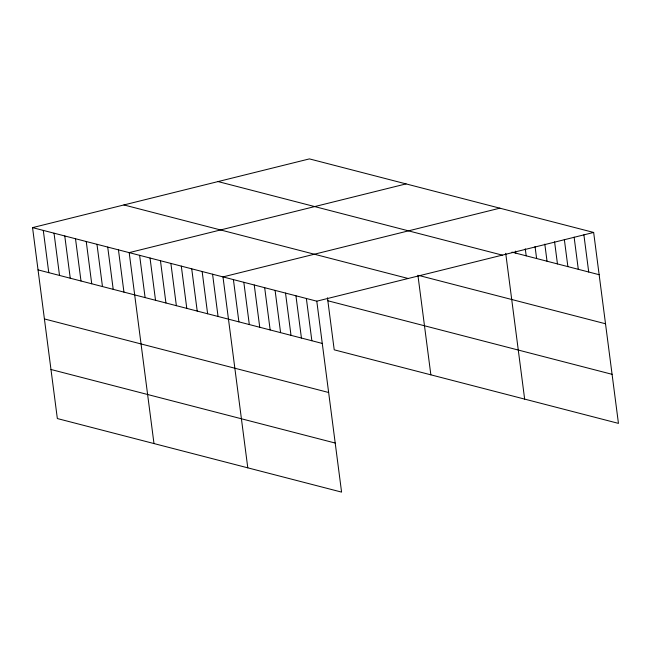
<?xml version="1.0" encoding="UTF-8"?>
<svg xmlns="http://www.w3.org/2000/svg" width="651" height="651" viewBox="0 0 651 651"><rect width="100%" height="100%" fill="white"/><g stroke="black" fill="none" stroke-linecap="round" stroke-linejoin="round"><path stroke-width="0.98" d="M32.55 227.622L316.785 301.177L341.58 492.107L57.345 418.552L32.55 227.622L309.42 158.893L593.655 232.448L618.45 423.378L334.215 349.823L327.461 297.792M406.061 183.899L129.191 252.629L153.986 443.559M499.854 208.174L222.984 276.903L247.787 467.833M316.785 301.177L593.655 232.448M511.979 252.149L599.14 274.706M218.052 181.572L502.287 255.127M418.87 275.471L605.511 323.767M123.918 204.943L408.153 278.49M327.844 300.762L612.078 374.317M38.035 269.88L322.269 343.435M44.414 318.941L328.641 392.496M50.973 369.491L335.208 443.046M583.882 234.783L588.716 272.004M574.117 237.11L578.3 269.311M564.344 239.446L567.875 266.617M554.579 241.781L557.451 263.915M544.814 244.117L547.035 261.222M535.041 246.452L536.611 258.52M525.276 248.78L526.187 255.827M515.502 251.115L515.763 253.133M505.721 253.32L524.649 399.104M417.918 275.227L430.856 374.838M306.361 298.475L311.853 340.733M295.936 295.782L301.429 338.04M285.52 293.08L291.005 335.338M275.096 290.387L280.581 332.645M264.672 287.685L270.165 329.951M254.248 284.992L259.741 327.25M243.832 282.298L249.317 324.556M233.408 279.596L238.893 321.854M212.568 274.201L218.052 316.459M202.144 271.508L207.628 313.766M191.719 268.814L197.212 311.072M181.295 266.113L186.788 308.371M170.879 263.419L176.364 305.677M160.455 260.717L165.94 302.975M150.031 258.024L155.524 300.282M139.615 255.33L145.1 297.588M118.449 249.854L123.942 292.112M107.716 247.071L113.201 289.329M96.975 244.296L102.467 286.554M86.241 241.513L91.726 283.771M75.5 238.738L80.993 280.996M64.766 235.955L70.251 278.213M54.025 233.18L59.518 275.438M43.291 230.397L48.776 272.663"/></g></svg>
